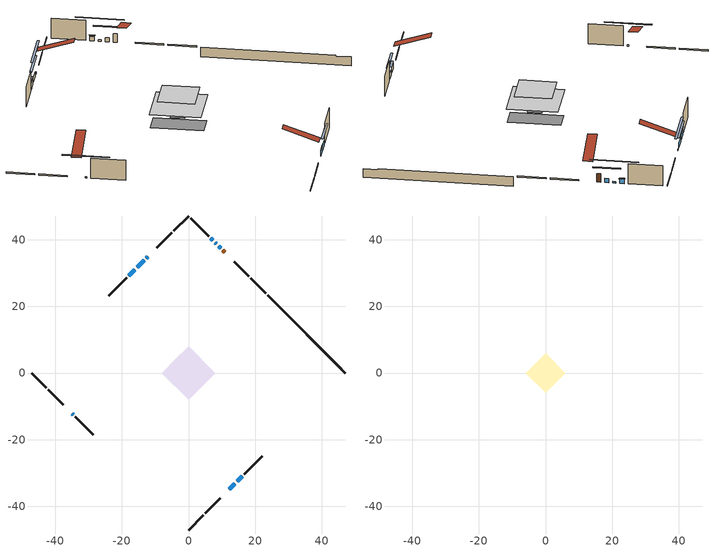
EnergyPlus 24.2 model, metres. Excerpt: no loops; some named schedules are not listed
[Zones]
conditioned space
 floor outside (Floor1 construction): -2.24,0 0,2.24 2.24,0 0,-2.24 z0.46
 floor adiabatic (AdiabaticFloorConstruction): -7.98,0 0,7.98 7.98,0 0,-7.98 z2.9
 floor foundation (Slab1 construction): -5.82,2.4 -2.4,5.82 5.82,-2.4 2.4,-5.82 z-1.83
 wall outside (RimJoist1 construction): 0,-47.13 4.45,-42.69 / -47.13,0 -42.69,-4.45 / 0,47.13 -4.45,42.69 / 23.2,23.93 18.75,28.38 z0.46:0.76
 wall outside (RimJoist2 construction): 5.1,-42.03 9.47,-37.67 / -42.03,-5.1 -37.67,-9.47 / -5.1,42.03 -9.47,37.67 / 18.1,29.04 13.73,33.4 z0.46:0.76
 wall outside (AdiabaticWallConstruction 1): 10.92,36.22 10.31,36.83 z0.46:2.49
 wall outside (AdiabaticWallConstruction): 9.65,37.48 9.06,38.08 z0.46:1.44; 12.28,-34.85 13.93,-33.21 z0.46:1.82; 8.4,38.73 7.98,39.15 / -12.28,34.85 -12.7,34.43 z0.46:0.8; -34.85,-12.28 -34.64,-12.49 z0.46:0.81; -13.36,33.78 -15.43,31.7 z0.46:1.6; 14.58,-32.55 16.1,-31.03 z0.46:1.72; 7.33,39.8 6.69,40.45 z0.46:1.52; -16.09,31.04 -17.92,29.21 z0.46:1.97
 wall outside (Wall1 construction): 16.76,-30.37 22.13,-25 / -33.98,-13.15 -28.61,-18.52 / -18.58,28.55 -23.95,23.18 / 6.03,41.1 0.66,46.48 z0.46:5.34
 wall foundation (FoundationWall1 construction): 23.86,23.28,-1.83 23.86,23.28,0.46 44.81,2.33,0.46 44.81,2.33,0.31 47.13,0,0.31 47.13,0,-1.83
 window (WindowConstruction): 9.65,37.48 9.06,38.07 z0.46:1.44
 window (WindowConstruction 5): 12.28,-34.85 13.93,-33.21 z0.46:1.82
 window (WindowConstruction 6): 8.4,38.73 7.99,39.15 z0.46:0.8
 window (WindowConstruction 7): -12.28,34.85 -12.7,34.43 z0.46:0.8
 window (WindowConstruction 8): -34.85,-12.28 -34.64,-12.49 z0.46:0.8
 window (WindowConstruction 1): -13.36,33.78 -15.43,31.7 z0.46:1.6
 window (WindowConstruction 2): 14.58,-32.55 16.1,-31.03 z0.46:1.72
 window (WindowConstruction 3): 7.33,39.8 6.69,40.45 z0.46:1.52
 window (WindowConstruction 4): -16.09,31.04 -17.92,29.21 z0.46:1.97
 door (Door): 10.91,36.22 10.31,36.82 z0.46:2.49
 ceiling adiabatic (AdiabaticFloorConstruction): 0,-7.98 7.98,0 0,7.98 -7.98,0 z2.9
attic - vented
 floor to conditioned space (Floor2 construction Reversed): -5.85,0 0,5.85 5.85,0 0,-5.85 z5.34
 roof outside (Roof1 construction): 11.63,-35.51,5.34 5.92,-29.8,8.03 4.42,-31.31,8.03 10.12,-37.01,5.34; -35.51,-11.63,5.34 -29.8,-5.92,8.03 -31.31,-4.42,8.03 -37.01,-10.12,5.34; -11.63,35.51,5.34 -5.92,29.8,8.03 -4.42,31.31,8.03 -10.12,37.01,5.34; 11.57,35.56,5.34 5.87,29.86,8.03 7.37,28.36,8.03 13.07,34.06,5.34
shading: 7.19,39.94 11.52,35.62 11.81,35.91 7.48,40.23 z4.08; 14.07,-33.06 12.14,-34.99 12.43,-35.28 14.36,-33.36 z2.02; 4.39,42.74 11.99,35.14 12.29,35.43 4.68,43.03 z5.88; -16.29,30.84 -8.69,38.44 -8.98,38.73 -16.58,31.13 z5.88; -31.05,-16.08 -38.44,-8.69 -38.73,-8.98 -31.34,-16.38 z5.88; -17.3,29.83 -11.49,35.64 -11.78,35.93 -17.59,30.12 z4.24; 17.97,-29.16 12.72,-34.42 13.01,-34.71 18.26,-29.45 z4.36; 6.54,40.59 7.47,39.66 7.76,39.95 6.84,40.88 z1.72; -18.06,29.07 -15.95,31.18 -16.24,31.48 -18.36,29.36 z2.17
[Building]
Building 1: Terrain=Suburbs
[Site:Location]
Toronto Intl AP_ON: Latitude {deg}=43.68; Longitude {deg}=-79.63; Time Zone {hr}=-5; Elevation {m}=173; Keep Site Location Information=Yes
[Site:GroundTemperature:Shallow]
4.59119, 2.66285, 2.50842, 3.42352, 7.09712, 10.7536, 13.9236, 15.9317, 16.1023, 14.4691, 11.3799, 7.83558
[Site:WaterMainsTemperature]
Calculation Method=Schedule; Temperature Schedule=mains temperature schedule
[Material] Roughness=Rough; Thermal Absorptance=0.9
Name | Thickness {m} | Conductivity {W/m-K} | Density {kg/m3} | Specific Heat {J/kg-K} | Solar Absorptance | Visible Absorptance
asphalt or fiberglass shingles | 0.00635 | 0.162714 | 1121.4 | 1465.45 | 0.4 | 0.4
ceiling loosefill ins | 0.0846667 | 0.0480833 | 16.02 | 1046.75 | 0.7 | 0.7
ceiling stud and cavity | 0.1397 | 0.0979471 | 65.682 | 1177.47 | 0.7 | 0.7
concrete 4.0 in. | 0.1016 | 1.803125 | 2242.8 | 837.4 | 0.7 | 0.7
concrete 8.0 in. | 0.2032 | 1.803125 | 2242.8 | 837.4 | 0.7 | 0.7
door material | 0.04445 | 0.053851 | 512.64 | 1214.23 | 0.7 | 0.7
exterior vertical ins | 0.0239648 | 0.029427 | 32.04 | 1214.23 | 0.7 | 0.7
floor covering | 0.0127 | 0.0433444 | 54.468 | 1339.84 | 0.6 | 0.6
floor rigid ins | 0.103632 | 0.029427 | 32.04 | 1214.23 | 0.7 | 0.7
floor rigid ins 1; wall rigid ins | 0.512978 | 0.029427 | 32.04 | 1214.23 | 0.7 | 0.7
floor stud and cavity | 0.1397 | 0.138412 | 92.3553 | 1139.71 | 0.7 | 0.7
floor stud and cavity 1 | 0.1397 | 1.75129 | 37.0049 | 1207.88 | 0.7 | 0.7
furniture material conditioned space 1 | 0.1524 | 0.115458 | 640.8 | 1214.23 | 0.6 | 0.6
gypsum board | 0.0127 | 0.160291 | 801 | 837.4 | 0.6 | 0.6
gypsum board 1 | 0.0127 | 0.160291 | 801 | 837.4 | 0.7 | 0.7
osb sheathing 0.5 in. | 0.0127 | 0.115458 | 512.64 | 1214.23 | 0.7 | 0.7
osb sheathing 0.75 in. | 0.01905 | 0.115458 | 512.64 | 1214.23 | 0.7 | 0.7
osb sheathing 2.0 in. | 0.0508 | 0.115458 | 512.64 | 1214.23 | 0.7 | 0.7
rim joist rigid ins | 0.051816 | 0.029427 | 32.04 | 1214.23 | 0.7 | 0.7
rim joist stud and cavity | 0.0508 | 0.0451784 | 125.044 | 1163.47 | 0.6 | 0.6
rim joist stud and cavity 1 | 0.0508 | 0.268173 | 125.044 | 1163.47 | 0.6 | 0.6
wall stud and cavity | 0.1397 | 0.0810402 | 139.0536 | 1170.24 | 0.7 | 0.7
wall stud and cavity 1 | 0.0889 | 0.380278 | 52.3479 | 1209.89 | 0.7 | 0.7
wall stud and cavity 2 | 0.0889 | 0.391764 | 83.0341 | 1211.67 | 0.7 | 0.7
wood siding | 0.0254 | 0.102417 | 544.68 | 1172.36 | 0.4 | 0.4
wood siding 1; wood siding 2; wood siding 3 | 0.0254 | 0.102417 | 544.68 | 1172.36 | 0.7 | 0.7
[WindowMaterial:SimpleGlazingSystem]
Name | U-Factor {W/m2-K} | Solar Heat Gain Coefficient
WindowMaterial | 2.95142 | 0.63
WindowMaterial 1 | 2.93496 | 0.65
WindowMaterial 2 | 3.71171 | 0.69
WindowMaterial 3 | 2.94291 | 0.64
WindowMaterial 4 | 2.90827 | 0.68
WindowMaterial 5 | 3.64698 | 0.7
WindowMaterial 6 | 5.76317 | 0.53
WindowMaterial 7 | 3.07123 | 0.43
[Construction]
AdiabaticFloorConstruction: floor stud and cavity 1, floor rigid ins 1, osb sheathing 0.75 in., floor covering
AdiabaticWallConstruction: wood siding 2, wall rigid ins, wall stud and cavity 1, gypsum board
AdiabaticWallConstruction 1: wood siding 3, wall rigid ins, wall stud and cavity 1, gypsum board
Door: door material
Floor1 construction: floor stud and cavity, floor rigid ins, osb sheathing 0.75 in., floor covering
Floor2 construction Reversed: gypsum board, ceiling stud and cavity, ceiling loosefill ins
FoundationWall1 construction: concrete 8.0 in., gypsum board 1
furniture construction conditioned space 1: furniture material conditioned space 1
PartitionWallConstruction: gypsum board, wall stud and cavity 2, gypsum board
RimJoist1 construction: wood siding 1, osb sheathing 2.0 in., rim joist stud and cavity
RimJoist2 construction: wood siding 1, rim joist rigid ins, osb sheathing 2.0 in., rim joist stud and cavity 1
Roof1 construction: asphalt or fiberglass shingles
Slab1 construction: concrete 4.0 in.
Wall1 construction: wood siding, osb sheathing 0.5 in., wall stud and cavity, gypsum board
WindowConstruction: WindowMaterial
WindowConstruction 1: WindowMaterial 1
WindowConstruction 2: WindowMaterial 2
WindowConstruction 3: WindowMaterial 3
WindowConstruction 4: WindowMaterial 4
WindowConstruction 5: WindowMaterial 5
WindowConstruction 6; WindowConstruction 7: WindowMaterial 6
WindowConstruction 8: WindowMaterial 7
[Zone] Multiplier=1; Part of Total Floor Area=Yes
Name | Volume {m3}
attic - vented | 29.9195
conditioned space | 474
[Space]
Name | Zone | Volume {m3}
attic - vented 1 | attic - vented | 29.9195
conditioned space 1 | conditioned space | 474
[ZoneInfiltration:EffectiveLeakageArea]
infil attic - vented 1: Zone or Space=attic - vented 1; Schedule=Always On Discrete; Effective Air Leakage Area {cm2}=2836.97; Stack Coefficient=0.000186938; Wind Coefficient=9.23781e-06
[ZoneMixing]
whole house fan mix: Zone or Space=attic - vented; Schedule=Always On Continuous; Design Flow Rate Calculation Method=Flow/Zone; Design Flow Rate {m3/s}=0; Source Zone or Space=conditioned space
[SurfaceProperty:ExposedFoundationPerimeter]
Slab1: Exposed Perimeter Calculation Method=TotalExposedPerimeter; Total Exposed Perimeter {m}=32.918
[InternalMass] Zone or ZoneList=conditioned space; Space or SpaceList=conditioned space 1
Name | Construction | Surface Area {m2}
furniture mass conditioned space 1 | furniture construction conditioned space 1 | 77.4083
partition wall mass | PartitionWallConstruction | 193.521
[Lights]
interior lighting: Zone or ZoneList or Space or SpaceList=conditioned space 1; Schedule=interior lighting schedule; Design Level Calculation Method=LightingLevel; Lighting Level {W}=343.2; Return Air Fraction=0; Fraction Radiant=0.6; Fraction Visible=0.2; Fraction Replaceable=1
[People]
occupants: Zone or ZoneList or Space or SpaceList=conditioned space 1; Number of People Schedule=occupants schedule; Number of People Calculation Method=People; Number of People=3; Fraction Radiant=0.314171; Sensible Heat Fraction=0.56303; Activity Level Schedule=occupants activity schedule; Carbon Dioxide Generation Rate {m3/s-W}=0; Enable ASHRAE 55 Comfort Warnings=No; Mean Radiant Temperature Calculation Type=EnclosureAveraged
[ElectricEquipment] Zone or ZoneList or Space or SpaceList=conditioned space 1; Design Level Calculation Method=EquipmentLevel
Name | Schedule | Design Level {W} | Fraction Latent | Fraction Radiant | Fraction Lost
clothes dryer | clothes dryer schedule | 140.772 | 0.015 | 0.081 | 0.85
clothes washer | clothes washer schedule | 32.1985 | 0.03 | 0.162 | 0.7
cooking range | cooking range schedule | 215.147 | 0.08 | 0.432 | 0.2
dishwasher | dishwasher schedule | 66.8632 | 0.3 | 0.18 | 0.4
fridge | fridge schedule | 72.9452 | 0 | 0.6 | 0
mech vent bath fan 0 | mech vent bath fan 0 schedule | 50.2 | 0 | 0 | 1
mech vent bath fan 1 | mech vent bath fan 1 schedule | 50.2 | 0 | 0 | 1
mech vent bath fan 2 | mech vent bath fan 2 schedule | 50.2 | 0 | 0 | 1
mech vent house fan | mech vent house fan schedule | 0 | 0 | 0 | 1
mech vent house fan cfis | mech vent house fan cfis schedule | 0 | 0 | 0 | 0
mech vent range fan 0 | mech vent range fan 0 schedule | 57 | 0 | 0 | 1
misc plug loads | misc plug loads schedule | 494.7 | 0.045 | 0.513 | 0.1
whole house fan | Always On Discrete | 0 | 0 | 0 | 1
[OtherEquipment] Zone or ZoneList or Space or SpaceList=conditioned space 1; Design Level Calculation Method=EquipmentLevel
Name | Fuel Type | Schedule | Design Level {W} | Fraction Latent | Fraction Radiant | Fraction Lost
clothes dryer 1 | Electricity | clothes dryer schedule | 0 | 0.015 | 0.081 | 0.85
cooking range 1 | Electricity | cooking range schedule | 0 | 0.08 | 0.432 | 0.2
general water use latent | None | general water use schedule | 62.594 | 1 | 0 | 0
general water use sensible | None | general water use schedule | -61.6891 | 0 | 0.6 | 0
mech vent house fan latent load | None | Always On Discrete | 0 | 1 | 0 | 0
mech vent house fan sensible load | None | Always On Discrete | 0 | 0 | 0 | 0
water heater energy adjustment1 | NaturalGas | Always On Discrete | 0.01 | 0 | 0 | 1
[ZoneInfiltration:DesignFlowRate] Zone or ZoneList or Space or SpaceList=conditioned space 1; Schedule=Always On Discrete; Design Flow Rate Calculation Method=Flow/Zone; Design Flow Rate {m3/s}=0
infil flow; natural vent flow; whole house fan flow
[AvailabilityManager:Scheduled]
central ac and furnace airloop Availability Manager: Schedule=Always On Discrete
[Foundation:Kiva]
Foundation Kiva 1: Initial Indoor Air Temperature {C}=18; Wall Height Above Grade {m}=0.460004; Wall Depth Below Slab {m}=0.2032; Custom Block Material Name 1=exterior vertical ins; Custom Block Depth 1 {m}=2.28999; Custom Block X Position 1 {m}=0.2159; Custom Block Z Position 1 {m}=0
[Foundation:Kiva:Settings]
Soil Conductivity {W/m-K}=0.849921; Soil Density {kg/m3}=1842.3; Soil Specific Heat {J/kg-K}=418.7; Ground Solar Absorptivity=0.9; Ground Thermal Absorptivity=0.9; Ground Surface Roughness {m}=0.03; Far-Field Width {m}=40; Deep-Ground Boundary Condition=ZeroFlux; Deep-Ground Depth {m}=40; Minimum Cell Dimension {m}=0.2; Maximum Cell Growth Coefficient=3; Simulation Timestep=Timestep
[Exterior:Lights]
exterior lighting: Schedule=exterior lighting schedule; Design Level {W}=75.6
[EnergyManagementSystem:GlobalVariable]
central_ac_and_furnace_airloop_Fan_RTF
infil_program_Qfan
infil_program_Qinf
natural_vent_program_Qnv
natural_vent_program_Qwhf
[EnergyManagementSystem:Sensor]
Name | Output:Variable or Output:Meter Index Key | Output:Variable or Output:Meter
airflow_gain | infil flow | Infiltration Sensible Heat Gain Energy
airflow_gain_1 | natural vent flow | Infiltration Sensible Heat Gain Energy
airflow_gain_2 | whole house fan flow | Infiltration Sensible Heat Gain Energy
airflow_loss | infil flow | Infiltration Sensible Heat Loss Energy
airflow_loss_1 | natural vent flow | Infiltration Sensible Heat Loss Energy
airflow_loss_2 | whole house fan flow | Infiltration Sensible Heat Loss Energy
clg_load_cond |  | Cooling:EnergyTransfer:Zone:CONDITIONED SPACE
clg_sp_s; clg_sp_s_1 | cooling setpoint | Schedule Value
clothes_dryer_exhaust_0_sch_s | clothes dryer exhaust 0 schedule | Schedule Value
cool_season | cooling season schedule | Schedule Value
htg_load_cond |  | Heating:EnergyTransfer:Zone:CONDITIONED SPACE
htg_sp_s; htg_sp_s_1 | heating setpoint | Schedule Value
ig_ee_conv | clothes dryer | Electric Equipment Convective Heating Energy
ig_ee_conv_2 | cooking range | Electric Equipment Convective Heating Energy
ig_ee_conv_4 | fridge | Electric Equipment Convective Heating Energy
ig_ee_conv_5 | misc plug loads | Electric Equipment Convective Heating Energy
ig_ee_conv_6 | whole house fan | Electric Equipment Convective Heating Energy
ig_ee_rad | clothes dryer | Electric Equipment Radiant Heating Energy
ig_ee_rad_2 | cooking range | Electric Equipment Radiant Heating Energy
ig_ee_rad_4 | fridge | Electric Equipment Radiant Heating Energy
ig_ee_rad_5 | misc plug loads | Electric Equipment Radiant Heating Energy
ig_ee_rad_6 | whole house fan | Electric Equipment Radiant Heating Energy
ig_lgt_conv | interior lighting | Lights Convective Heating Energy
ig_lgt_rad | interior lighting | Lights Radiant Heating Energy
ig_lgt_vis | interior lighting | Lights Visible Radiation Heating Energy
ig_oe_conv | clothes dryer 1 | Other Equipment Convective Heating Energy
ig_oe_conv_1 | cooking range 1 | Other Equipment Convective Heating Energy
ig_oe_conv_2 | general water use latent | Other Equipment Convective Heating Energy
ig_oe_conv_3 | general water use sensible | Other Equipment Convective Heating Energy
ig_oe_conv_4 | water heater energy adjustment1 | Other Equipment Convective Heating Energy
ig_oe_rad | clothes dryer 1 | Other Equipment Radiant Heating Energy
ig_oe_rad_1 | cooking range 1 | Other Equipment Radiant Heating Energy
ig_oe_rad_2 | general water use latent | Other Equipment Radiant Heating Energy
ig_oe_rad_3 | general water use sensible | Other Equipment Radiant Heating Energy
ig_oe_rad_4 | water heater energy adjustment1 | Other Equipment Radiant Heating Energy
ig_ppl_conv | occupants | People Convective Heating Energy
ig_ppl_rad | occupants | People Radiant Heating Energy
im_conv | furniture mass conditioned space 1 | Surface Inside Face Convection Heat Gain Energy
im_conv_1 | partition wall mass | Surface Inside Face Convection Heat Gain Energy
im_ig | furniture mass conditioned space 1 | Surface Inside Face Internal Gains Radiation Heat Gain Energy
im_ig_1 | partition wall mass | Surface Inside Face Internal Gains Radiation Heat Gain Energy
im_lgt | furniture mass conditioned space 1 | Surface Inside Face Lights Radiation Heat Gain Energy
im_lgt_1 | partition wall mass | Surface Inside Face Lights Radiation Heat Gain Energy
im_sol | furniture mass conditioned space 1 | Surface Inside Face Solar Radiation Heat Gain Energy
im_sol_1 | partition wall mass | Surface Inside Face Solar Radiation Heat Gain Energy
im_surf | furniture mass conditioned space 1 | Surface Inside Face Net Surface Thermal Radiation Heat Gain Energy
im_surf_1 | partition wall mass | Surface Inside Face Net Surface Thermal Radiation Heat Gain Energy
mech_vent_bath_fan_0_sch_s | mech vent bath fan 0 schedule | Schedule Value
mech_vent_bath_fan_1_sch_s | mech vent bath fan 1 schedule | Schedule Value
mech_vent_bath_fan_2_sch_s | mech vent bath fan 2 schedule | Schedule Value
mech_vent_range_fan_0_sch_s | mech vent range fan 0 schedule | Schedule Value
mv_conv | mech vent bath fan 0 | Electric Equipment Convective Heating Energy
mv_conv_1 | mech vent bath fan 1 | Electric Equipment Convective Heating Energy
mv_conv_2 | mech vent bath fan 2 | Electric Equipment Convective Heating Energy
mv_conv_3 | mech vent house fan | Electric Equipment Convective Heating Energy
mv_conv_4 | mech vent house fan cfis | Electric Equipment Convective Heating Energy
mv_conv_5 | mech vent range fan 0 | Electric Equipment Convective Heating Energy
mv_conv_6 | mech vent house fan latent load | Other Equipment Convective Heating Energy
mv_conv_7 | mech vent house fan sensible load | Other Equipment Convective Heating Energy
mv_rad | mech vent bath fan 0 | Electric Equipment Radiant Heating Energy
mv_rad_1 | mech vent bath fan 1 | Electric Equipment Radiant Heating Energy
mv_rad_2 | mech vent bath fan 2 | Electric Equipment Radiant Heating Energy
mv_rad_3 | mech vent house fan | Electric Equipment Radiant Heating Energy
mv_rad_4 | mech vent house fan cfis | Electric Equipment Radiant Heating Energy
mv_rad_5 | mech vent range fan 0 | Electric Equipment Radiant Heating Energy
mv_rad_6 | mech vent house fan latent load | Other Equipment Radiant Heating Energy
mv_rad_7 | mech vent house fan sensible load | Other Equipment Radiant Heating Energy
natural_vent_s | natural vent schedule | Schedule Value
out_pb_s |  | Site Outdoor Air Barometric Pressure
out_wt_s |  | Site Outdoor Air Humidity Ratio
site_vw_s |  | Site Wind Speed
ss_back_out | Window1 | Surface Window Shortwave from Zone Back Out Window Heat Transfer Rate
ss_back_out_1 | Window10 | Surface Window Shortwave from Zone Back Out Window Heat Transfer Rate
ss_back_out_2 | Window12 | Surface Window Shortwave from Zone Back Out Window Heat Transfer Rate
ss_back_out_3 | Window14 | Surface Window Shortwave from Zone Back Out Window Heat Transfer Rate
ss_back_out_4 | Window16 | Surface Window Shortwave from Zone Back Out Window Heat Transfer Rate
ss_back_out_5 | Window2 | Surface Window Shortwave from Zone Back Out Window Heat Transfer Rate
ss_back_out_6 | Window5 | Surface Window Shortwave from Zone Back Out Window Heat Transfer Rate
ss_back_out_7 | Window7 | Surface Window Shortwave from Zone Back Out Window Heat Transfer Rate
ss_back_out_8 | Window8 | Surface Window Shortwave from Zone Back Out Window Heat Transfer Rate
ss_conv | Door1 | Surface Inside Face Convection Heat Gain Energy
ss_conv_1 | Window1 | Surface Inside Face Convection Heat Gain Energy
ss_conv_2 | Window10 | Surface Inside Face Convection Heat Gain Energy
ss_conv_3 | Window12 | Surface Inside Face Convection Heat Gain Energy
ss_conv_4 | Window14 | Surface Inside Face Convection Heat Gain Energy
ss_conv_5 | Window16 | Surface Inside Face Convection Heat Gain Energy
ss_conv_6 | Window2 | Surface Inside Face Convection Heat Gain Energy
ss_conv_7 | Window5 | Surface Inside Face Convection Heat Gain Energy
ss_conv_8 | Window7 | Surface Inside Face Convection Heat Gain Energy
ss_conv_9 | Window8 | Surface Inside Face Convection Heat Gain Energy
ss_ig | Door1 | Surface Inside Face Internal Gains Radiation Heat Gain Energy
ss_ig_1 | Window1 | Surface Inside Face Internal Gains Radiation Heat Gain Energy
ss_ig_2 | Window10 | Surface Inside Face Internal Gains Radiation Heat Gain Energy
ss_ig_3 | Window12 | Surface Inside Face Internal Gains Radiation Heat Gain Energy
ss_ig_4 | Window14 | Surface Inside Face Internal Gains Radiation Heat Gain Energy
ss_ig_5 | Window16 | Surface Inside Face Internal Gains Radiation Heat Gain Energy
ss_ig_6 | Window2 | Surface Inside Face Internal Gains Radiation Heat Gain Energy
ss_ig_7 | Window5 | Surface Inside Face Internal Gains Radiation Heat Gain Energy
ss_ig_8 | Window7 | Surface Inside Face Internal Gains Radiation Heat Gain Energy
ss_ig_9 | Window8 | Surface Inside Face Internal Gains Radiation Heat Gain Energy
ss_lgt | Door1 | Surface Inside Face Lights Radiation Heat Gain Energy
ss_sol | Door1 | Surface Inside Face Solar Radiation Heat Gain Energy
ss_surf | Door1 | Surface Inside Face Net Surface Thermal Radiation Heat Gain Energy
ss_surf_1 | Window1 | Surface Inside Face Net Surface Thermal Radiation Heat Gain Energy
ss_surf_2 | Window10 | Surface Inside Face Net Surface Thermal Radiation Heat Gain Energy
ss_surf_3 | Window12 | Surface Inside Face Net Surface Thermal Radiation Heat Gain Energy
ss_surf_4 | Window14 | Surface Inside Face Net Surface Thermal Radiation Heat Gain Energy
ss_surf_5 | Window16 | Surface Inside Face Net Surface Thermal Radiation Heat Gain Energy
ss_surf_6 | Window2 | Surface Inside Face Net Surface Thermal Radiation Heat Gain Energy
ss_surf_7 | Window5 | Surface Inside Face Net Surface Thermal Radiation Heat Gain Energy
ss_surf_8 | Window7 | Surface Inside Face Net Surface Thermal Radiation Heat Gain Energy
ss_surf_9 | Window8 | Surface Inside Face Net Surface Thermal Radiation Heat Gain Energy
ss_trans_in | Window1 | Surface Window Transmitted Solar Radiation Rate
ss_trans_in_1 | Window10 | Surface Window Transmitted Solar Radiation Rate
ss_trans_in_2 | Window12 | Surface Window Transmitted Solar Radiation Rate
ss_trans_in_3 | Window14 | Surface Window Transmitted Solar Radiation Rate
ss_trans_in_4 | Window16 | Surface Window Transmitted Solar Radiation Rate
ss_trans_in_5 | Window2 | Surface Window Transmitted Solar Radiation Rate
ss_trans_in_6 | Window5 | Surface Window Transmitted Solar Radiation Rate
ss_trans_in_7 | Window7 | Surface Window Transmitted Solar Radiation Rate
ss_trans_in_8 | Window8 | Surface Window Transmitted Solar Radiation Rate
ss_trans_out | Window1 | Surface Inside Face Initial Transmitted Diffuse Transmitted Out Window Solar Radiation Rate
ss_trans_out_1 | Window10 | Surface Inside Face Initial Transmitted Diffuse Transmitted Out Window Solar Radiation Rate
ss_trans_out_2 | Window12 | Surface Inside Face Initial Transmitted Diffuse Transmitted Out Window Solar Radiation Rate
ss_trans_out_3 | Window14 | Surface Inside Face Initial Transmitted Diffuse Transmitted Out Window Solar Radiation Rate
ss_trans_out_4 | Window16 | Surface Inside Face Initial Transmitted Diffuse Transmitted Out Window Solar Radiation Rate
ss_trans_out_5 | Window2 | Surface Inside Face Initial Transmitted Diffuse Transmitted Out Window Solar Radiation Rate
ss_trans_out_6 | Window5 | Surface Inside Face Initial Transmitted Diffuse Transmitted Out Window Solar Radiation Rate
ss_trans_out_7 | Window7 | Surface Inside Face Initial Transmitted Diffuse Transmitted Out Window Solar Radiation Rate
ss_trans_out_8 | Window8 | Surface Inside Face Initial Transmitted Diffuse Transmitted Out Window Solar Radiation Rate
s_conv | Floor1 | Surface Inside Face Convection Heat Gain Energy
s_conv_1 | Floor2 | Surface Inside Face Convection Heat Gain Energy
s_conv_10 | RimJoist2:225 | Surface Inside Face Convection Heat Gain Energy
s_conv_11 | RimJoist2:315 | Surface Inside Face Convection Heat Gain Energy
s_conv_12 | RimJoist2:45 | Surface Inside Face Convection Heat Gain Energy
s_conv_13 | Slab1 | Surface Inside Face Convection Heat Gain Energy
s_conv_14 | Wall1:135 | Surface Inside Face Convection Heat Gain Energy
s_conv_15 | Wall1:225 | Surface Inside Face Convection Heat Gain Energy
s_conv_16 | Wall1:315 | Surface Inside Face Convection Heat Gain Energy
s_conv_17 | Wall1:45 | Surface Inside Face Convection Heat Gain Energy
s_conv_2 | FoundationWall1 | Surface Inside Face Convection Heat Gain Energy
s_conv_3 | inferred conditioned ceiling | Surface Inside Face Convection Heat Gain Energy
s_conv_4 | inferred conditioned floor | Surface Inside Face Convection Heat Gain Energy
s_conv_5 | RimJoist1:135 | Surface Inside Face Convection Heat Gain Energy
s_conv_6 | RimJoist1:225 | Surface Inside Face Convection Heat Gain Energy
s_conv_7 | RimJoist1:315 | Surface Inside Face Convection Heat Gain Energy
s_conv_8 | RimJoist1:45 | Surface Inside Face Convection Heat Gain Energy
s_conv_9 | RimJoist2:135 | Surface Inside Face Convection Heat Gain Energy
s_ig | Floor1 | Surface Inside Face Internal Gains Radiation Heat Gain Energy
s_ig_1 | Floor2 | Surface Inside Face Internal Gains Radiation Heat Gain Energy
s_ig_10 | RimJoist2:225 | Surface Inside Face Internal Gains Radiation Heat Gain Energy
s_ig_11 | RimJoist2:315 | Surface Inside Face Internal Gains Radiation Heat Gain Energy
s_ig_12 | RimJoist2:45 | Surface Inside Face Internal Gains Radiation Heat Gain Energy
s_ig_13 | Slab1 | Surface Inside Face Internal Gains Radiation Heat Gain Energy
s_ig_14 | Wall1:135 | Surface Inside Face Internal Gains Radiation Heat Gain Energy
s_ig_15 | Wall1:225 | Surface Inside Face Internal Gains Radiation Heat Gain Energy
s_ig_16 | Wall1:315 | Surface Inside Face Internal Gains Radiation Heat Gain Energy
s_ig_17 | Wall1:45 | Surface Inside Face Internal Gains Radiation Heat Gain Energy
s_ig_2 | FoundationWall1 | Surface Inside Face Internal Gains Radiation Heat Gain Energy
s_ig_3 | inferred conditioned ceiling | Surface Inside Face Internal Gains Radiation Heat Gain Energy
s_ig_4 | inferred conditioned floor | Surface Inside Face Internal Gains Radiation Heat Gain Energy
s_ig_5 | RimJoist1:135 | Surface Inside Face Internal Gains Radiation Heat Gain Energy
s_ig_6 | RimJoist1:225 | Surface Inside Face Internal Gains Radiation Heat Gain Energy
